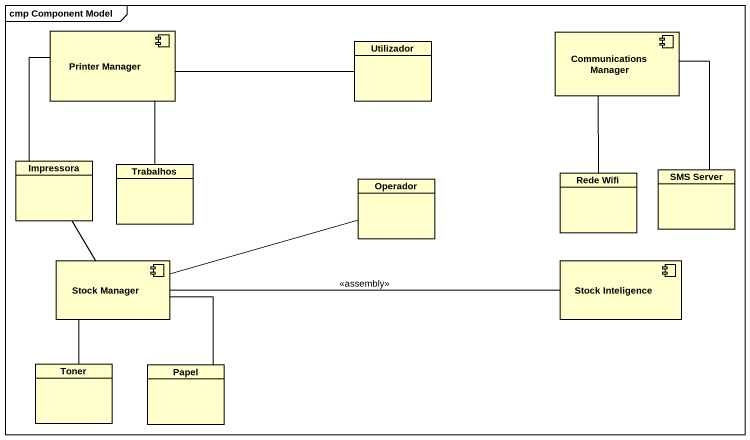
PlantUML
@startuml
mainframe cmp Component Model
allowmixing
hide circle
hide empty members
component "Printer Manager" as Printer_Manager
class Utilizador
component "Communications Manager" as Communications_Manager
class Impressora
class Trabalhos
class Operador
class "Rede Wifi" as Rede_Wifi
class "SMS Server" as SMS_Server
component "Stock Manager" as Stock_Manager
component "Stock Inteligence" as Stock_Inteligence
class Toner
class Papel
Printer_Manager -right- Utilizador
Printer_Manager -- Impressora
Printer_Manager -- Trabalhos
Communications_Manager -- Rede_Wifi
Communications_Manager -- SMS_Server
Impressora -- Stock_Manager
Stock_Manager -right- Operador
Stock_Manager -right- Stock_Inteligence : <<assembly>>
Stock_Manager -- Papel
Toner -up- Stock_Manager
@enduml
